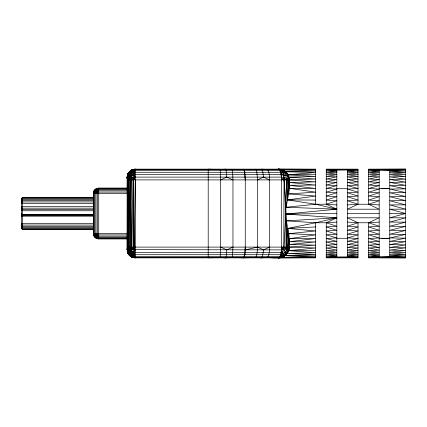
<?xml version="1.0" encoding="UTF-8"?>
<svg xmlns="http://www.w3.org/2000/svg" width="427" height="427" viewBox="0 0 427 427"><rect width="100%" height="100%" fill="white"/><g stroke="black" fill="none" stroke-linecap="round" stroke-linejoin="round"><path stroke-width="0.64" d="M279.023 169.215L280.63 172.289L285.337 173.261L287.563 174.28C289.853 178.566 288.476 183.695 289.196 188.296L315.66 188.488L289.196 185.286L315.66 185.051L289.196 182.478L315.66 181.881L289.196 179.895C289.378 173.837 284.056 169.551 278.441 169.14C283.234 168.873 283.613 175.385 283.437 178.822L284.04 179.895L286.234 207.26L315.66 204.234L326.249 204.234L336.834 209.198L286.234 207.26C287.601 196.521 292.148 184.336 287.366 173.954C285.428 172.593 282.904 172.535 280.63 172.289L135.284 172.289C131.826 172.23 127.294 174.168 127.219 178.155C128.484 175.102 132.397 174.638 135.284 174.52L281.121 174.52L285.989 175.246L286.181 179.895C287.382 196.052 283.96 212.491 287.814 228.397C289.255 234.53 289.33 240.839 289.196 247.105C289.303 252.522 284.51 257.075 279.242 257.492L133.544 257.662L133.176 257.219L133.544 179.895L134.222 178.796L134.222 169.215C130.278 169.7 127.187 173.341 127.219 177.29C127.097 172.834 131.19 169.695 135.284 169.14C131.004 169.14 127.129 172.882 127.219 177.221L127.219 249.79C127.166 254.086 130.972 257.913 135.284 257.86L135.284 169.14C129.787 169.012 126.104 174.803 127.289 179.895L127.219 247.713L128.143 248.765L131.543 249.646L281.43 249.886L283.01 248.669L284.04 247.105L285.791 214.039L336.834 209.198L315.66 204.234L315.66 169.14L135.284 169.14C129.899 169.028 125.917 174.755 127.502 179.895L127.411 247.105C126.018 252.234 129.845 257.993 135.284 257.86L315.66 257.86L315.66 222.766L336.834 217.802L285.791 214.039L283.987 175.097L283.347 172.577L282.418 170.827L281.228 169.69L279.845 169.231L267.66 169.508L261.207 169.14L262.375 170.581L262.856 172.289L263.464 177.114L269.581 179.895L269.581 247.105C269.405 250.59 269.512 254.401 267.66 257.492L261.281 257.86L255.938 257.492L243.609 257.86M130.384 170.805L130.086 255.96L131.543 256.931L134.222 257.785M127.502 248.108L127.219 247.665C127.251 250.943 131.724 251.359 134.222 251.626L135.284 249.886L133.176 247.105L131.884 179.895L131.543 178.881L131.543 170.117L133.176 169.482L134.222 257.422L135.284 257.86M127.289 247.105L127.305 239.12L127.289 247.105C126.824 250.297 127.577 253.777 130.086 255.96L133.176 257.572L133.176 257.257M127.401 187.88L127.502 178.726M128.879 254.689L127.972 253.008L128.143 173.501L129.114 172.012L128.879 254.689L131.543 256.931L132.744 257.107M131.543 256.931L130.086 171.088L127.972 173.992L130.086 171.04L131.543 170.069L133.176 169.428L279.242 169.508C284.708 169.081 288.7 174.76 287.819 179.895L287.547 199.916L315.66 204.234M133.176 169.743L133.176 169.428M128.143 252.795L127.289 250.403C127.78 253.761 130.966 256.157 134.222 256.494L135.284 257.492L131.884 257.097L131.884 248.268L131.543 247.105L131.884 170.197M128.879 172.535L130.384 255.922M220.209 169.508L220.599 179.895L220.599 247.105L220.209 257.492L208.205 257.86L208.205 169.14L220.209 169.508L226.006 169.14L226.758 177.114L232.961 179.895L232.961 247.105L232.437 256.419L232.187 257.492L226.022 257.86L220.209 257.492M131.543 170.362L131.543 170.069M286.394 220.866L315.66 222.766L326.249 222.766L336.834 217.802L286.394 220.866L286.181 247.105L285.471 248.941L286.779 250.227L287.841 252.138C284.329 259.685 274.241 257.919 267.66 257.492M279.568 169.247C284.638 169.61 288.994 174.227 289.084 179.303L288.679 193.922L315.66 196.036L287.547 199.916L286.266 179.361L281.606 178.63L280.63 172.289L280.763 170.901L279.989 169.551L278.441 169.14L315.66 169.348L282.13 169.797L278.441 169.14L279.488 169.284M134.222 247.105L135.284 179.895L134.222 178.796C132.199 179.207 128.516 178.299 127.289 179.895L127.219 247.105L127.502 247.66L128.879 247.986L134.222 248.349L135.284 247.105M127.219 238.725L98.717 238.725C96.027 238.565 93.684 236.222 93.524 233.532L93.524 193.468L94.063 190.778L96.027 188.814L98.717 188.093L127.219 188.093M243.7 169.14L244.81 172.289L245.269 179.895L245.269 247.105L244.81 254.711L243.79 257.86L232.187 257.492M232.961 247.105L226.785 249.886L226.022 257.86M127.219 177.29L127.289 176.271L127.219 177.445C127.31 173.351 131.425 170.48 135.284 170.581L279.989 170.581L280.763 170.901L281.526 174.814L281.537 247.105C280.667 252.48 289.143 257.807 278.441 257.86L279.242 257.492C281.398 254.535 281.35 250.606 281.537 247.105C284.174 247.42 287.414 248.471 288.278 251.289L286.047 254.711L283.816 256.419L281.222 257.492L281.121 252.48L282.338 251.893L281.43 249.886L282.861 248.824C288.305 253.467 285.935 257.369 279.242 257.492M288.577 248.978L287.675 248.076L288.769 233.676L315.66 234.839L289.196 238.704L288.577 248.978C289.447 251.087 287.045 253.099 286.047 254.711M280.016 257.646L279.989 256.419C283.064 255.8 285.962 254.038 287.558 251.279M131.884 169.951L128.879 172.476L127.289 176.228M281.228 172.62L281.121 174.52L281.526 174.814C283.939 175.235 287.174 175.033 288.828 177.114L315.66 179.014L289.196 179.895L130.384 179.895L131.543 178.881M127.289 176.645L127.219 177.851L127.289 176.26M127.219 238.906L98.717 238.906C96.342 238.896 94.153 237.215 93.524 234.925L93.342 193.468L94.063 190.778L96.267 189.049L98.717 188.275L127.219 188.275M245.269 247.105L244.901 254.711L243.79 257.86M289.196 179.895L288.865 179.025L287.889 178.406L281.43 177.114L135.284 177.114C132.872 178.39 129.541 177.285 127.289 179.11L127.289 176.143L128.143 173.501M127.219 177.445L128.143 174.029M127.225 187.88L127.289 178.982L127.219 179.244C128.858 176.853 132.706 177.435 135.284 177.114L134.222 175.518C131.799 175.833 128.047 175.999 127.219 178.796M127.219 177.744L127.502 176.052M127.219 177.851C127.299 174.264 130.972 172.028 134.222 171.761L135.284 172.289L134.222 173.501C131.399 173.746 127.545 174.985 127.219 178.289M315.66 222.766L287.814 228.397L286.181 247.105L284.43 250.345L281.121 252.48L135.284 252.48C132.402 252.357 128.313 251.898 127.219 248.722C127.193 252.773 131.788 254.78 135.284 254.711L280.63 254.711C283.427 254.054 286.021 252.122 287.115 249.427M269.581 247.105L263.539 249.886L262.45 256.419L261.281 257.86M127.219 178.155L127.502 176.789M281.996 257.171L281.121 252.48M127.219 177.21L127.977 173.81M127.289 178.022L127.219 178.646L127.502 177.664M288.022 250.516L288.844 247.105L288.769 233.676L315.66 230.964L287.814 228.397L287.819 247.105L287.168 249.475M287.755 252.48L288.828 249.886L289.196 247.105L315.66 245.119L289.196 244.522L315.66 241.949L289.196 241.714L315.66 238.512L289.196 238.704M288.828 249.886L289.17 247.831L288.844 247.105L127.219 247.105L127.502 247.596M288.583 250.681L289.196 247.105L315.66 247.986L288.583 250.681C287.045 254.898 282.898 257.743 278.441 257.86L315.66 257.652L281.857 257.305L315.66 257.022L285.017 255.613L315.66 254.551L287.067 253.526L315.66 252.725L288.583 250.681L315.66 250.532M127.289 176.575C127.849 172.935 131.66 170.069 135.284 170.581L134.222 171.761M280.176 169.77L279.989 170.581L285.295 171.665L287.926 174.83L315.66 176.468L288.844 177.162M127.219 193.468L93.342 193.468L93.524 192.075L94.917 189.668L95.92 189.278L96.027 188.814L98.717 188.093L98.717 238.906L96.027 238.186L95.92 237.722L94.917 237.332L93.524 234.925L93.342 233.532L127.219 233.532M127.219 238.186L98.717 238.186L95.771 236.478L94.063 233.532L94.063 193.468L95.125 191.269L96.86 189.641L98.717 188.814L127.219 188.814M288.278 251.289L289.074 248.653L287.819 247.105M289.196 188.296L315.66 192.161L288.679 193.922L287.819 179.895L288.316 178.625C288.492 174.296 285.289 170.368 280.763 170.901M255.938 257.492L257.203 252.48L257.481 247.105L257.481 179.895L256.873 172.289L256.44 170.581L255.399 169.14M284.04 179.895L283.79 247.585L285.471 248.941M287.985 250.457C286.634 253.675 283.405 255.922 279.989 256.419L135.284 256.419C131.404 256.526 127.251 253.601 127.219 249.475L127.977 253.19L130.086 255.96M127.289 250.355L127.289 248.076M127.502 247.105L127.289 247.537M127.219 237.332L98.717 237.332L96.523 235.725L94.917 233.532L94.917 193.468L95.611 192.331L98.717 189.668L127.219 189.668M134.222 178.796L135.284 177.114M286.731 250.174C285.423 252.469 283.096 253.942 280.63 254.711L281.238 256.077M127.502 251.898L127.219 249.79L127.411 251.53L129.114 254.988L133.176 257.203L130.384 255.89L128.143 253.531L127.502 179.895L127.972 179.271L127.972 173.837M127.219 236.222L98.717 236.222L96.027 233.532L96.027 193.468L98.717 190.778L127.219 190.778M127.502 247.66L127.977 247.105M129.114 254.988L128.143 179.895L128.879 179.116M284.201 250.51L284.398 250.307L281.537 247.105L282.861 248.824M128.143 247.852L128.879 247.105M93.342 197.621L22.407 197.621L21.35 198.678L21.35 228.322L22.407 229.379L93.342 229.379M93.577 234.012L94.063 233.532M93.524 234.925L94.917 233.532M94.047 235.512L96.027 233.532M94.063 236.222L96.347 233.932L97.324 233.532L97.324 193.468L98.717 192.075L127.219 192.075M94.527 236.328L97.324 233.532L98.717 234.925L127.219 234.925M94.917 237.332L98.717 233.532M95.92 237.722L98.717 234.925L98.311 235.901L96.027 238.186M96.737 238.202L98.717 236.222M97.324 238.725L98.717 237.332M98.237 238.672L98.717 238.186M127.289 249.363C128.169 252.245 131.527 253.275 134.222 253.531L135.284 252.48L134.222 251.626M21.35 198.843L22.407 197.818L93.342 197.818M129.114 248.023L130.086 247.105M130.086 178.982L129.114 179.895L127.219 179.895M134.222 175.518L135.284 174.52L134.222 173.501M130.384 248.162L131.543 247.105M131.884 248.268L133.176 247.105M134.222 170.442L135.284 169.508L131.884 170.234L130.086 171.339M21.35 199.318L22.407 198.4L93.342 198.4M131.884 179.895L133.176 178.817M283.918 256.296L286.448 254.017L284.43 250.345M21.35 200.076L22.407 199.324L93.342 199.324M283.437 178.822L281.537 179.895L281.526 174.814M21.35 201.058L22.407 200.53L93.342 200.53M127.289 249.758L127.219 249.149C127.305 252.731 130.972 254.962 134.222 255.229L135.284 254.711L134.222 253.531M336.834 204.933L326.249 204.234L326.249 169.14L358.007 169.14L358.007 204.234L347.423 209.198L379.181 209.198L368.597 204.234L358.007 204.234L347.423 204.933M379.181 204.933L368.597 204.234L368.597 169.14L405.65 169.14L405.65 257.86L368.597 257.86L368.597 222.766L379.181 217.802L347.423 217.802L358.007 222.766L368.597 222.766L379.181 222.067M257.481 179.895L263.464 177.114M220.599 179.895L226.758 177.114M131.884 170.117L132.744 169.807M326.249 204.234L336.834 200.749L326.249 200.071L336.834 196.687L326.249 196.036L336.834 192.785L326.249 192.161L336.834 189.076L326.249 188.488L336.834 185.601L326.249 185.051L336.834 182.388L326.249 181.881L336.834 179.468L326.249 179.014L336.834 176.863L326.249 176.468L336.834 174.611L326.249 174.275L336.834 172.727L326.249 172.449L336.834 171.222L326.249 171.013L336.834 170.117L358.007 169.978M368.597 204.234L379.181 200.749L368.597 200.071L379.181 196.687L368.597 196.036L379.181 192.785L368.597 192.161L379.181 189.076L368.597 188.488L379.181 185.601L368.597 185.051L379.181 182.388L368.597 181.881L379.181 179.468L368.597 179.014L379.181 176.863L368.597 176.468L379.181 174.611L368.597 174.275L379.181 172.727L368.597 172.449L379.181 171.222L368.597 171.013L379.181 170.117L405.65 169.994M336.834 222.067L326.249 222.766L326.249 257.86L358.007 257.86L358.007 222.766L347.423 226.251L358.007 226.929L347.423 230.313L358.007 230.964L347.423 234.215L358.007 234.839L347.423 237.924L358.007 238.512L347.423 241.399L358.007 241.949L347.423 244.612L358.007 245.119L347.423 247.532L358.007 247.986L347.423 250.137L358.007 250.532L347.423 252.389L358.007 252.725L347.423 254.273L358.007 254.551L347.423 255.778L358.007 255.986L347.423 256.883L326.249 257.022M288.796 247.948L289.17 247.831M405.65 169.14L368.597 169.348L405.65 171.051L389.771 171.222L405.65 172.519L389.771 172.727L405.65 174.381L389.771 174.611L405.65 176.618L389.771 176.863L405.65 179.212L389.771 179.468L405.65 182.132L389.771 182.388L405.65 185.361L389.771 185.601L405.65 188.857L389.771 189.076L405.65 192.588L389.771 192.785L405.65 196.527L389.771 196.687L405.65 200.626L389.771 200.749L405.65 204.848L389.771 204.933L405.65 209.15L389.771 209.198L405.65 213.5L389.771 217.802L405.65 217.85L389.771 222.067L405.65 222.152L389.771 226.251L405.65 226.374L389.771 230.313L405.65 230.473L389.771 234.215L405.65 234.412L389.771 237.924L405.65 238.143L389.771 241.399L405.65 241.639L389.771 244.612L405.65 244.868L389.771 247.532L405.65 247.788L389.771 250.137L405.65 250.382L389.771 252.389L405.65 252.619L389.771 254.273L405.65 254.481L389.771 255.778L405.65 255.949L368.597 257.652L405.65 257.86M21.35 202.211L22.407 201.934L93.342 201.934M245.306 249.886L257.481 247.105L263.539 249.886M283.816 256.419L282.338 251.893M280.464 257.646L278.441 257.86L279.669 257.641M288.753 247.9L287.675 248.076L286.181 247.105L285.791 214.039L336.834 213.5M285.796 248.306L287.622 248.034M278.441 257.86L280.219 257.684L279.568 257.753M315.66 169.978L282.13 169.797L315.66 171.013L285.503 171.787L287.926 174.83L315.66 172.449L285.503 171.787L282.13 169.797L279.845 169.231L282.733 170.17L285.193 172.956M134.222 256.494L135.284 256.419L134.222 255.229M347.423 170.117L358.007 169.348L326.249 169.348L336.834 170.117L336.834 256.883L326.249 257.652L358.007 257.652L347.423 256.883L347.423 170.117L358.007 171.013L347.423 171.222L358.007 172.449L347.423 172.727L358.007 174.275L347.423 174.611L358.007 176.468L347.423 176.863L358.007 179.014L347.423 179.468L358.007 181.881L347.423 182.388L358.007 185.051L347.423 185.601L358.007 188.488L347.423 189.076L358.007 192.161L347.423 192.785L358.007 196.036L347.423 196.687L358.007 200.071L347.423 200.749L358.007 204.234M405.65 257.006L389.771 256.883L389.771 170.117L405.65 169.354L368.597 169.348L379.181 170.117L379.181 256.883L368.597 257.652L405.65 257.646L389.771 256.883L368.597 257.022M263.779 257.711L258.565 257.673M287.814 228.397L315.66 226.929M381.167 238.485L389.771 238.293L379.181 238.293M287.926 174.83L315.66 174.275M336.834 188.707L347.423 188.707M379.181 188.707L389.771 188.707L381.167 188.515M21.35 203.444L93.342 203.444M21.35 206.657L93.342 206.657M93.342 208.157L22.407 208.157L21.35 207.885M93.342 209.556L22.407 209.556L21.35 209.027M93.342 210.757L22.407 210.757L21.35 210.009M347.423 213.5L379.181 213.5M389.771 213.5L405.65 213.5M93.342 214.317L22.407 214.317L21.35 213.569M93.342 214.861L22.407 214.861L21.35 214.333M93.342 215.496L22.407 215.496L21.35 215.224M21.35 216.179L93.342 216.179M21.35 223.556L93.342 223.556M93.342 225.066L22.407 225.066L21.35 224.789M93.342 226.47L22.407 226.47L21.35 225.942M93.342 227.676L22.407 227.676L21.35 226.924M93.342 228.6L22.407 228.6L21.35 227.682M93.342 229.182L22.407 229.182L21.35 228.157M336.834 238.293L347.423 238.293M287.547 199.916L315.66 200.071M285.017 255.613L315.66 255.986M368.597 169.978L379.181 170.117M326.249 169.978L336.834 170.117M347.423 256.883L358.007 257.022M223.39 257.695L225.931 257.86M347.423 222.067L358.007 222.766M379.181 256.883L368.597 255.986L379.181 255.778L368.597 254.551L379.181 254.273L368.597 252.725L379.181 252.389L368.597 250.532L379.181 250.137L368.597 247.986L379.181 247.532L368.597 245.119L379.181 244.612L368.597 241.949L379.181 241.399L368.597 238.512L379.181 237.924L368.597 234.839L379.181 234.215L368.597 230.964L379.181 230.313L368.597 226.929L379.181 226.251L368.597 222.766M336.834 256.883L326.249 255.986L336.834 255.778L326.249 254.551L336.834 254.273L326.249 252.725L336.834 252.389L326.249 250.532L336.834 250.137L326.249 247.986L336.834 247.532L326.249 245.119L336.834 244.612L326.249 241.949L336.834 241.399L326.249 238.512L336.834 237.924L326.249 234.839L336.834 234.215L326.249 230.964L336.834 230.313L326.249 226.929L336.834 226.251L326.249 222.766M278.441 169.14L279.578 169.327M285.989 175.246L288.668 176.634L289.084 179.303M286.266 179.361L287.819 179.895M130.086 255.661L131.884 257.097M286.047 172.289L283.816 170.581L281.222 169.508L283.896 171.131L285.337 173.261M281.222 169.508L283.581 170.464M220.599 247.105L226.785 249.886M284.131 178.918L286.181 179.895M284.04 247.105L285.759 248.279M98.237 188.328L98.717 188.814M97.324 188.275L98.717 189.668M96.737 188.798L98.717 190.778M96.027 188.814L98.311 191.099L98.717 192.075L95.92 189.278M94.917 189.668L98.717 193.468M94.527 190.672L97.324 193.468L96.347 193.068L94.063 190.778M94.047 191.488L96.027 193.468M93.524 192.075L94.917 193.468M93.577 192.988L94.063 193.468M128.879 254.465L129.114 254.748M231.914 169.14L232.656 172.289L232.961 179.895M128.143 253.339L128.634 254.086M267.66 169.508C269.512 172.599 269.405 176.41 269.581 179.895M127.289 179.511L127.502 179.895M127.502 249.069L127.219 248.204M288.316 178.625L288.844 179.895M128.143 253.531L127.219 249.71M127.972 252.987L127.502 251.738L127.977 253.19M285.316 173.255L286.074 175.524M127.502 249.976L127.219 248.722M127.972 179.271L128.143 179.895M244.479 170.581L245.269 179.895M127.219 248.242L127.289 248.978M127.219 249.149L127.289 249.955M130.384 255.89L130.384 256.195M127.411 179.895L127.422 187.88M22.407 197.621L22.407 229.379"/></g></svg>
